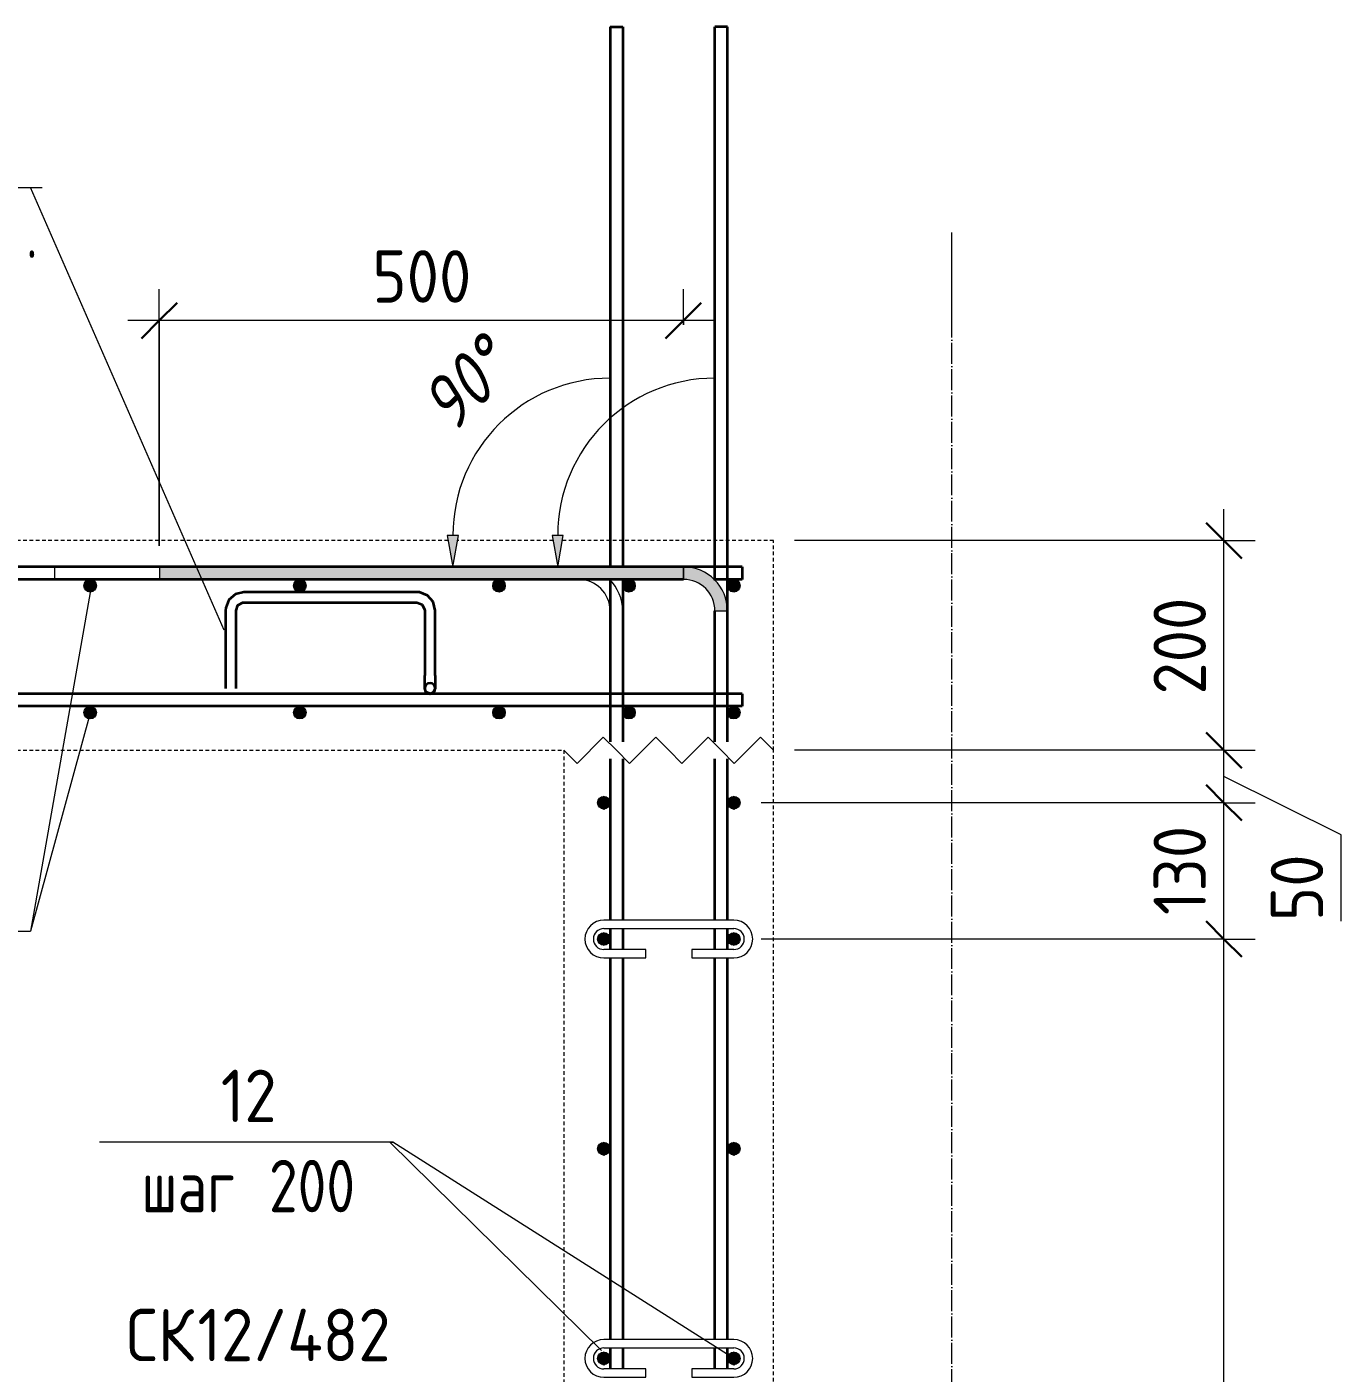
# Model space of a CAD drawing. Header units: millimetres. Extents: x -35194 to -15704, y -2621 to 78616.
# Drawn here: x -19954 to -18700, y -864 to 420 of the extents above; entities that cross this region are included whole.
import ezdxf

# ---------------------------------------------------------------- set-up
doc = ezdxf.new("R2010")
doc.units = ezdxf.units.MM
doc.linetypes.add('01 Штриховая _4 мм_', pattern=[6, 3.5, -2.5])
doc.linetypes.add('02 Штрихпунктирная _20 мм_', pattern=[25, 20, -2.5, 0, -2.5])
for name, color, linetype, lineweight in [('AA_Dim', 7, 'Continuous', 9), ('AA_Dim-20', 7, 'Continuous', 9), ('AA_Oformlenie', 7, 'Continuous', 9), ('AA_Vinoska', 7, 'Continuous', 9), ('KR_Armatura', 7, 'Continuous', 20), ('KR_Armatura_Tonkie', 7, 'Continuous', 20), ('Оси', 7, 'Continuous', 9)]:
    doc.layers.add(name, color=color, linetype=linetype, lineweight=lineweight)
doc.layers.add('AF_Perekritie_Опалубка', color=7, linetype='Continuous', lineweight=60, true_color=0x006a35)
doc.layers.add('AF_Stena_Опалубка', color=7, linetype='Continuous', lineweight=20, true_color=0x0063c6)
doc.styles.add('ISOCPEUR_1', font='isocpeur.TTF', dxfattribs={"width": 0.9, "height": 50})
doc.styles.add('ISOCPEUR_2', font='isocpeur.TTF', dxfattribs={"width": 0.8, "height": 50})
doc.styles.add('ISOCPEUR_I', font='isocpeui.ttf', dxfattribs={"width": 0.85, "height": 50})
doc.dimstyles.new('00_Точн_3_знака__прозр_', dxfattribs={"dimscale": 304.8, "dimtxt": 50.137748, "dimasz": 0.111549, "dimexe": 0.098425, "dimexo": 0.065617, "dimgap": 0.006562, "dimtad": 1, "dimdec": 3, "dimrnd": 0.001, "dimdsep": 46, "dimtxsty": 'ISOCPEUR_1', "dimblk1": 'OBLIQUE', "dimblk2": 'OBLIQUE', "dimsah": 1, "dimcen": 0.09, "dimdle": 0.098425, "dimazin": 0, "dimtfac": 1, "dimtdec": 4, "dimtix": 1, "dimtmove": 0, "dimatfit": 3, "dimfxl": 1, "dimtvp": 1, "dimtolj": 1, "dimtzin": 0, "dimlwd": 18, "dimlwe": 18, "dimarcsym": 2})
doc.dimstyles.new('00_Точн_3_знака__прозр__1', dxfattribs={"dimscale": 304.8, "dimtxt": 50.137748, "dimasz": 0.111549, "dimexe": 0.098425, "dimexo": 0.065617, "dimgap": 0.006562, "dimtad": 1, "dimdec": 3, "dimrnd": 0.001, "dimdsep": 46, "dimtxsty": 'ISOCPEUR_1', "dimblk1": 'OBLIQUE', "dimblk2": 'OBLIQUE', "dimsah": 1, "dimcen": 0.09, "dimdle": 0.098425, "dimazin": 0, "dimtfac": 1, "dimtdec": 4, "dimtix": 1, "dimtmove": 1, "dimatfit": 3, "dimfxl": 1, "dimtvp": 1, "dimtolj": 1, "dimtzin": 0, "dimlwd": 18, "dimlwe": 18, "dimarcsym": 2})

# ---------------------------------------------------------------- blocks, each defined once
blk = doc.blocks.new('261_Лягушка _НесАрм_РабПлоск_ - 10 А240-3858673-Б-Б Арм')
at = {"layer": 'KR_Armatura', "lineweight": 35}
for start, end in [(90, 270), (270, 90)]:
    blk.add_arc((-76662.8, -211), 5, start, end, dxfattribs=at)
at = {"layer": 'KR_Armatura_Tonkie', "lineweight": 35}
for p, q in [((-76675.3, -119), (-76840.3, -119)), ((-76857.8, -136.5), (-76857.8, -198.5)), ((-76847.8, -198.5), (-76847.8, -136.5)), ((-76840.3, -129), (-76675.3, -129)), ((-76667.8, -136.5), (-76667.8, -198.5)), ((-76657.8, -198.5), (-76657.8, -136.5))]:
    blk.add_line(p, q, dxfattribs=at)
at = {"layer": 'KR_Armatura_Tonkie', "lineweight": 35, "flags": 128}
for points in [[(-76840.3, -119), (-76848.4, -120.9), (-76854.6, -126.3), (-76857.7, -134), (-76857.8, -136.5)], [(-76657.8, -136.5), (-76659.8, -128.5), (-76665.2, -122.3), (-76672.8, -119.2), (-76675.3, -119)], [(-76847.8, -136.5), (-76846, -131.5), (-76841.2, -129.1), (-76840.3, -129)], [(-76675.3, -129), (-76670.4, -130.9), (-76667.9, -135.6), (-76667.8, -136.5)], [(-76857.8, -198.5), (-76857.8, -205.2), (-76857.8, -209.8), (-76857.8, -211)], [(-76847.8, -211), (-76847.8, -209.1), (-76847.8, -203.9), (-76847.8, -198.5)], [(-76667.8, -211), (-76667.8, -209.1), (-76667.8, -203.9), (-76667.8, -198.5)], [(-76657.8, -198.5), (-76657.8, -205.2), (-76657.8, -209.8), (-76657.8, -211)], [(-76662.8, -216), (-76666.7, -214.1), (-76667.8, -211)], [(-76657.8, -211), (-76659.7, -214.9), (-76662.8, -216)]]:
    blk.add_lwpolyline(points, dxfattribs=at)
blk = doc.blocks.new('079_Обозначение загиба стержня _ЭлУзла_ - Сплошные линии-3772940-Б-Б Арм')
at = {"layer": 'AA_Oformlenie'}
blk.add_hatch(color=256, dxfattribs=at).paths.add_polyline_path([(-76641, -95), (-76635.7, -65), (-76646.3, -65)])
for p, q in [((-76646.3, -65), (-76641, -95)), ((-76635.7, -65), (-76646.3, -65)), ((-76641, -95), (-76635.7, -65)), ((-76521, -95), (-77021, -95)), ((-77021, -95), (-77021, -107)), ((-77021, -107), (-76521, -107))]:
    blk.add_line(p, q, dxfattribs=at)
for centre, radius, start, end in [((-76491, -65), 150, 90, 179.9951), ((-76521, -137), 30, 360, 90), ((-76521, -137), 42, 360, 45.7451)]:
    blk.add_arc(centre, radius, start, end, dxfattribs=at)
blk = doc.blocks.new('079_Обозначение загиба стержня _ЭлУзла_ - Сплошные линии-3772954-Б-Б Арм')
at = {"layer": 'AA_Oformlenie'}
for points in [[(-76541, -95), (-76535.7, -65), (-76546.3, -65)], [(-76421, -107), (-76421, -95), (-76921, -95), (-76921, -107)], [(-76379, -137), (-76380.4, -126.1), (-76384.6, -116), (-76391.3, -107.3), (-76400, -100.6), (-76410.1, -96.4), (-76421, -95), (-76421, -107), (-76413.2, -108), (-76406, -111), (-76399.8, -115.8), (-76395, -122), (-76392, -129.2), (-76391, -137)]]:
    blk.add_hatch(color=256, dxfattribs=at).paths.add_polyline_path(points)
for p, q in [((-76546.3, -65), (-76541, -95)), ((-76535.7, -65), (-76546.3, -65)), ((-76541, -95), (-76535.7, -65)), ((-76421, -95), (-76921, -95)), ((-76921, -95), (-76921, -107)), ((-76921, -95), (-76921, -107)), ((-76421, -95), (-76921, -95)), ((-76421, -95), (-76421, -107)), ((-76421, -107), (-76421, -95)), ((-76921, -107), (-76421, -107)), ((-76921, -107), (-76421, -107)), ((-76391, -137), (-76379, -137))]:
    blk.add_line(p, q, dxfattribs=at)
for centre, radius, start, end in [((-76391, -65), 150, 90, 179.9951), ((-76421, -137), 42, 360, 90), ((-76421, -137), 42, 360, 90), ((-76421, -137), 30, 360, 90), ((-76421, -137), 30, 360, 90)]:
    blk.add_arc(centre, radius, start, end, dxfattribs=at)
blk = doc.blocks.new('079_Шпилька _ЭлУзла_ - d8 А240-3872181-Б-Б Арм')
at = {"layer": 'AA_Oformlenie'}
for p, q in [((-77863, -832), (-77987, -832)), ((-77987, -840), (-77863, -840)), ((-77947, -860), (-77987, -860)), ((-77947, -868), (-77947, -860)), ((-77863, -860), (-77903, -860)), ((-77903, -860), (-77903, -868)), ((-77987, -868), (-77947, -868)), ((-77903, -868), (-77863, -868))]:
    blk.add_line(p, q, dxfattribs=at)
for centre, radius, start, end in [((-77987, -850), 18, 90, 270), ((-77863, -850), 18, 270, 90), ((-77987, -850), 10, 90, 270), ((-77863, -850), 10, 270, 90)]:
    blk.add_arc(centre, radius, start, end, dxfattribs=at)
blk = doc.blocks.new('Последовательность узлов - 3мм масшт20 маскировка-904226-Б-Б Арм')
at = {"layer": 'AA_Oformlenie'}
for p, q in [((-76522.5, -282.5), (-76497.5, -257.5)), ((-76485, -270), (-76497.5, -257.5)), ((-76472.5, -282.5), (-76447.5, -257.5)), ((-76435, -270), (-76447.5, -257.5)), ((-76422.5, -282.5), (-76397.5, -257.5)), ((-76385, -270), (-76397.5, -257.5)), ((-76372.5, -282.5), (-76347.5, -257.5)), ((-76335, -270), (-76347.5, -257.5)), ((-76535, -270), (-76522.5, -282.5)), ((-76485, -270), (-76472.5, -282.5)), ((-76435, -270), (-76422.5, -282.5)), ((-76385, -270), (-76372.5, -282.5))]:
    blk.add_line(p, q, dxfattribs=at)
blk = doc.blocks.new('DIMBLOCK95-Б-Б Арм')
at = {"layer": 'AA_Dim-20', "color": 30, "lineweight": 30, "true_color": 0xff8000, "transparency": 16777216}
for p, q in [((-18811.9, -320), (-18828.9, -303)), ((-18811.9, -320), (-18794.9, -337)), ((-18811.9, -450), (-18828.9, -433)), ((-18811.9, -450), (-18794.9, -467)), ((-18811.9, -1650), (-18828.9, -1633)), ((-18811.9, -1650), (-18794.9, -1667))]:
    blk.add_line(p, q, dxfattribs=at)
at = {"layer": 'AA_Dim-20', "color": 30, "lineweight": 18, "true_color": 0xff8000, "transparency": 16777216}
for p, q in [((-18811.9, -320), (-19253.4, -320)), ((-18811.9, -320), (-18781.9, -320)), ((-18811.9, -450), (-19253.4, -450)), ((-18811.9, -1650), (-18811.9, -450)), ((-18811.9, -450), (-18781.9, -450)), ((-18811.9, -1650), (-19253.4, -1650)), ((-18811.9, -1650), (-18781.9, -1650))]:
    blk.add_line(p, q, dxfattribs=at)
at = {"layer": 'AA_Dim-20', "color": 0, "lineweight": 18, "transparency": 16777216, "insert": (-18879, -1201.4), "char_height": 50, "width": 363.262, "attachment_point": 1, "rotation": 90, "line_spacing_factor": 1.135194, "style": 'ISOCPEUR_1'}
blk.add_mtext('6х200=1200', dxfattribs=at)
blk = doc.blocks.new('_None')
blk = doc.blocks.new('DIMBLOCK96-Б-Б Арм')
at = {"layer": 'AA_Dim-20', "color": 30, "lineweight": 30, "true_color": 0xff8000, "transparency": 16777216}
for p, q in [((-18811.9, -270), (-18828.9, -253)), ((-18811.9, -270), (-18794.9, -287)), ((-18811.9, -320), (-18828.9, -303)), ((-18811.9, -320), (-18794.9, -337)), ((-18811.9, -450), (-18828.9, -433)), ((-18811.9, -450), (-18794.9, -467))]:
    blk.add_line(p, q, dxfattribs=at)
at = {"layer": 'AA_Dim-20', "color": 30, "lineweight": 18, "true_color": 0xff8000, "transparency": 16777216}
for p, q in [((-18811.9, -270), (-19221.4, -270)), ((-18811.9, -270), (-18781.9, -270)), ((-18811.9, -320), (-19253.4, -320)), ((-18811.9, -450), (-18811.9, -320)), ((-18811.9, -320), (-18781.9, -320)), ((-18811.9, -450), (-19253.4, -450)), ((-18811.9, -450), (-18781.9, -450))]:
    blk.add_line(p, q, dxfattribs=at)
at = {"layer": 'AA_Dim-20', "color": 0, "lineweight": 18, "transparency": 16777216, "insert": (-18879, -427.1), "char_height": 50, "width": 101.032, "attachment_point": 1, "rotation": 90, "line_spacing_factor": 1.135194, "style": 'ISOCPEUR_1'}
blk.add_mtext('130', dxfattribs=at)
blk = doc.blocks.new('DIMBLOCK97-Б-Б Арм')
at = {"layer": 'AA_Dim-20', "color": 30, "lineweight": 30, "true_color": 0xff8000, "transparency": 16777216}
for p, q in [((-18811.9, -70), (-18828.9, -53)), ((-18811.9, -70), (-18794.9, -87)), ((-18811.9, -270), (-18828.9, -253)), ((-18811.9, -270), (-18794.9, -287)), ((-18811.9, -320), (-18828.9, -303)), ((-18811.9, -320), (-18794.9, -337))]:
    blk.add_line(p, q, dxfattribs=at)
at = {"layer": 'AA_Dim-20', "color": 30, "lineweight": 18, "true_color": 0xff8000, "transparency": 16777216}
for p, q in [((-18811.9, -70), (-19221.4, -70)), ((-18811.9, -70), (-18781.9, -70)), ((-18811.9, -270), (-19221.4, -270)), ((-18811.9, -320), (-18811.9, -270)), ((-18811.9, -270), (-18781.9, -270)), ((-18700.1, -350.5), (-18811.9, -295)), ((-18811.9, -320), (-19253.4, -320)), ((-18811.9, -320), (-18781.9, -320)), ((-18700.1, -432.9), (-18700.1, -350.5))]:
    blk.add_line(p, q, dxfattribs=at)
at = {"layer": 'AA_Dim-20', "color": 0, "lineweight": 18, "transparency": 16777216, "insert": (-18767.2, -432.9), "char_height": 50, "width": 74.923, "attachment_point": 1, "rotation": 90, "line_spacing_factor": 1.135194, "style": 'ISOCPEUR_1'}
blk.add_mtext('50', dxfattribs=at)
blk = doc.blocks.new('DIMBLOCK98-Б-Б Арм')
at = {"layer": 'AA_Dim-20', "color": 30, "lineweight": 18, "true_color": 0xff8000, "transparency": 16777216}
for p, q in [((-18811.9, -270), (-18811.9, -40)), ((-18811.9, -70), (-19221.4, -70)), ((-18811.9, -70), (-18781.9, -70)), ((-18811.9, -270), (-19221.4, -270)), ((-18811.9, -270), (-18781.9, -270))]:
    blk.add_line(p, q, dxfattribs=at)
at = {"layer": 'AA_Dim-20', "color": 30, "lineweight": 30, "true_color": 0xff8000, "transparency": 16777216}
for p, q in [((-18811.9, -70), (-18828.9, -53)), ((-18811.9, -70), (-18794.9, -87)), ((-18811.9, -270), (-18828.9, -253)), ((-18811.9, -270), (-18794.9, -287))]:
    blk.add_line(p, q, dxfattribs=at)
at = {"layer": 'AA_Dim-20', "color": 0, "lineweight": 18, "transparency": 16777216, "insert": (-18879, -216.8), "char_height": 50, "width": 112.384, "attachment_point": 1, "rotation": 90, "line_spacing_factor": 1.135194, "style": 'ISOCPEUR_1'}
blk.add_mtext('200', dxfattribs=at)
blk = doc.blocks.new('DIMBLOCK102-Б-Б Арм')
at = {"layer": 'AA_Dim-20', "color": 30, "lineweight": 18, "true_color": 0xff8000, "transparency": 16777216}
for p, q in [((-19827.4, -75), (-19827.4, 169.9)), ((-19327.4, 135.8), (-19327.4, 169.9)), ((-19297.4, 139.9), (-19857.4, 139.9)), ((-19827.4, 139.9), (-19827.4, -75)), ((-19327.4, 139.9), (-19327.4, 135.8))]:
    blk.add_line(p, q, dxfattribs=at)
at = {"layer": 'AA_Dim-20', "color": 30, "lineweight": 30, "true_color": 0xff8000, "transparency": 16777216}
for p, q in [((-19827.4, 139.9), (-19810.4, 156.9)), ((-19327.4, 139.9), (-19310.4, 156.9)), ((-19827.4, 139.9), (-19844.4, 122.9)), ((-19327.4, 139.9), (-19344.4, 122.9))]:
    blk.add_line(p, q, dxfattribs=at)
at = {"layer": 'AA_Dim-20', "color": 0, "lineweight": 18, "transparency": 16777216, "insert": (-19624.2, 207), "char_height": 50, "width": 112.384, "attachment_point": 1, "line_spacing_factor": 1.135194, "style": 'ISOCPEUR_1'}
blk.add_mtext('500', dxfattribs=at)
blk = doc.blocks.new('_Oblique')
at = {"color": 0, "linetype": 'ByBlock', "lineweight": -2}
blk.add_line((-0.5, -0.5), (0.5, 0.5), dxfattribs=at)
blk = doc.blocks.new('042_М_Арматуры - Диам длина поз _ Комментарий-2260297-Б-Б Арм')
at = {"layer": 'AA_Vinoska'}
blk.add_line((-78458.8, -576), (-78178.8, -576), dxfattribs=at)
blk = doc.blocks.new('042_М_Арматуры - Диам длина поз _ Шаг-2260295-Б-Б Арм')
at = {"layer": 'AA_Vinoska'}
blk.add_line((-78458.8, -871.7), (-78178.8, -871.7), dxfattribs=at)
blk = doc.blocks.new('042_М_Арматуры - Диам длина поз _ Комментарий полка 25-3827468-Б-Б Арм')
at = {"layer": 'AA_Vinoska'}
blk.add_line((-77532.9, 266.7), (-77032.9, 266.7), dxfattribs=at)

msp = doc.modelspace()

# ---------------------------------------------------------------- hatches: boundary and pattern name
at = {"layer": 'KR_Armatura'}
h = msp.add_hatch(color=256, dxfattribs=at)
edge = h.paths.add_edge_path()
edge.add_arc((-19893.3727, -113), 6, 0, 360)
for points in [[(-19896.3727, -118.1962), (-19890.3727, -118.1962), (-19887.3727, -113), (-19890.3727, -107.8038), (-19896.3727, -107.8038), (-19899.3727, -113)], [(-19696.3727, -118.1962), (-19690.3727, -118.1962), (-19687.3727, -113), (-19690.3727, -107.8038), (-19696.3727, -107.8038), (-19699.3727, -113)], [(-19506.3727, -118.1962), (-19500.3727, -118.1962), (-19497.3727, -113), (-19500.3727, -107.8038), (-19506.3727, -107.8038), (-19509.3727, -113)], [(-19382.385, -118.1962), (-19376.385, -118.1962), (-19373.385, -113), (-19376.385, -107.8038), (-19382.385, -107.8038), (-19385.385, -113)], [(-19282.385, -118.1962), (-19276.385, -118.1962), (-19273.385, -113), (-19276.385, -107.8038), (-19282.385, -107.8038), (-19285.385, -113)], [(-19896.3727, -239.1962), (-19890.3727, -239.1962), (-19887.3727, -234), (-19890.3727, -228.8038), (-19896.3727, -228.8038), (-19899.3727, -234)], [(-19696.3727, -239.1962), (-19690.3727, -239.1962), (-19687.3727, -234), (-19690.3727, -228.8038), (-19696.3727, -228.8038), (-19699.3727, -234)], [(-19506.3727, -239.1962), (-19500.3727, -239.1962), (-19497.3727, -234), (-19500.3727, -228.8038), (-19506.3727, -228.8038), (-19509.3727, -234)], [(-19382.385, -239.1962), (-19376.385, -239.1962), (-19373.385, -234), (-19376.385, -228.8038), (-19382.385, -228.8038), (-19385.385, -234)], [(-19282.385, -239.1962), (-19276.385, -239.1962), (-19273.385, -234), (-19276.385, -228.8038), (-19282.385, -228.8038), (-19285.385, -234)]]:
    msp.add_hatch(color=256, dxfattribs=at).paths.add_polyline_path(points)
h = msp.add_hatch(color=256, dxfattribs=at)
edge = h.paths.add_edge_path()
edge.add_arc((-19693.3727, -113), 6, 0, 360)
h = msp.add_hatch(color=256, dxfattribs=at)
edge = h.paths.add_edge_path()
edge.add_arc((-19503.3727, -113), 6, 0, 360)
h = msp.add_hatch(color=256, dxfattribs=at)
edge = h.paths.add_edge_path()
edge.add_arc((-19379.385, -113), 6, 0, 360)
h = msp.add_hatch(color=256, dxfattribs=at)
edge = h.paths.add_edge_path()
edge.add_arc((-19279.385, -113), 6, 0, 360)
h = msp.add_hatch(color=256, dxfattribs=at)
edge = h.paths.add_edge_path()
edge.add_arc((-19893.3727, -234), 6, 0, 360)
h = msp.add_hatch(color=256, dxfattribs=at)
edge = h.paths.add_edge_path()
edge.add_arc((-19693.3727, -234), 6, 0, 360)
h = msp.add_hatch(color=256, dxfattribs=at)
edge = h.paths.add_edge_path()
edge.add_arc((-19503.3727, -234), 6, 0, 360)
h = msp.add_hatch(color=256, dxfattribs=at)
edge = h.paths.add_edge_path()
edge.add_arc((-19379.385, -234), 6, 0, 360)
h = msp.add_hatch(color=256, dxfattribs=at)
edge = h.paths.add_edge_path()
edge.add_arc((-19279.385, -234), 6, 0, 360)
at = {"layer": 'KR_Armatura', "lineweight": 9}
h = msp.add_hatch(color=256, dxfattribs=at)
edge = h.paths.add_edge_path()
edge.add_arc((-19403.385, -320), 6, 0, 360)
for points in [[(-19403.385, -326), (-19398.1889, -323), (-19398.1889, -317), (-19403.385, -314), (-19408.5812, -317), (-19408.5812, -323)], [(-19279.385, -326), (-19274.1889, -323), (-19274.1889, -317), (-19279.385, -314), (-19284.5812, -317), (-19284.5812, -323)], [(-19403.385, -456), (-19398.1889, -453), (-19398.1889, -447), (-19403.385, -444), (-19408.5812, -447), (-19408.5812, -453)], [(-19279.385, -456), (-19274.1889, -453), (-19274.1889, -447), (-19279.385, -444), (-19284.5812, -447), (-19284.5812, -453)], [(-19403.385, -656), (-19398.1889, -653), (-19398.1889, -647), (-19403.385, -644), (-19408.5812, -647), (-19408.5812, -653)], [(-19279.385, -656), (-19274.1889, -653), (-19274.1889, -647), (-19279.385, -644), (-19284.5812, -647), (-19284.5812, -653)], [(-19403.385, -856), (-19398.1889, -853), (-19398.1889, -847), (-19403.385, -844), (-19408.5812, -847), (-19408.5812, -853)], [(-19279.385, -856), (-19274.1889, -853), (-19274.1889, -847), (-19279.385, -844), (-19284.5812, -847), (-19284.5812, -853)]]:
    msp.add_hatch(color=256, dxfattribs=at).paths.add_polyline_path(points)
h = msp.add_hatch(color=256, dxfattribs=at)
edge = h.paths.add_edge_path()
edge.add_arc((-19279.385, -320), 6, 0, 360)
h = msp.add_hatch(color=256, dxfattribs=at)
edge = h.paths.add_edge_path()
edge.add_arc((-19403.385, -450), 6, 0, 360)
h = msp.add_hatch(color=256, dxfattribs=at)
edge = h.paths.add_edge_path()
edge.add_arc((-19279.385, -450), 6, 0, 360)
h = msp.add_hatch(color=256, dxfattribs=at)
edge = h.paths.add_edge_path()
edge.add_arc((-19403.385, -650), 6, 0, 360)
h = msp.add_hatch(color=256, dxfattribs=at)
edge = h.paths.add_edge_path()
edge.add_arc((-19279.385, -650), 6, 0, 360)
h = msp.add_hatch(color=256, dxfattribs=at)
edge = h.paths.add_edge_path()
edge.add_arc((-19403.385, -850), 6, 0, 360)
h = msp.add_hatch(color=256, dxfattribs=at)
edge = h.paths.add_edge_path()
edge.add_arc((-19279.385, -850), 6, 0, 360)

# ---------------------------------------------------------------- linework, layer by layer
at = {"layer": 'AA_Vinoska'}
for p, q in [((-19950.3576, 266.7493), (-19939.3069, 266.7493)), ((-19765.5484, -155.2678), (-19950.3576, 266.7493)), ((-19892.3791, -114.1689), (-19950.4036, -442.3812)), ((-19893.267, -234.5898), (-19950.3576, -442.3812)), ((-19950.4036, -442.3812), (-19950.3576, -442.3812)), ((-19607.5379, -643.6312), (-19604.5981, -643.6312)), ((-19405.6197, -842.6096), (-19607.5379, -643.6312)), ((-19279.385, -850), (-19604.5981, -643.6312))]:
    msp.add_line(p, q, dxfattribs=at)
at = {"layer": 'AF_Perekritie_Опалубка', "linetype": '01 Штриховая _4 мм_', "lineweight": 20}
for p, q in [((-19551.7932, -70), (-20620.9768, -70)), ((-19451.7932, -70), (-19542.9768, -70)), ((-19241.385, -70), (-19442.9768, -70)), ((-19241.385, -270), (-19241.385, -70)), ((-20731.385, -270), (-19441.385, -270))]:
    msp.add_line(p, q, dxfattribs=at)
at = {"layer": 'AF_Stena_Опалубка', "linetype": '01 Штриховая _4 мм_'}
for p, q in [((-19441.385, -270), (-19441.385, -1700)), ((-19241.385, -1700), (-19241.385, -270))]:
    msp.add_line(p, q, dxfattribs=at)
at = {"layer": 'KR_Armatura'}
for p, q in [((-19896.3727, -107.8038), (-19899.3727, -113)), ((-19899.3727, -113), (-19896.3727, -118.1962)), ((-19890.3727, -107.8038), (-19896.3727, -107.8038)), ((-19887.3727, -113), (-19890.3727, -107.8038)), ((-19890.3727, -118.1962), (-19887.3727, -113)), ((-19696.3727, -107.8038), (-19699.3727, -113)), ((-19699.3727, -113), (-19696.3727, -118.1962)), ((-19690.3727, -107.8038), (-19696.3727, -107.8038)), ((-19687.3727, -113), (-19690.3727, -107.8038)), ((-19690.3727, -118.1962), (-19687.3727, -113)), ((-19506.3727, -107.8038), (-19509.3727, -113)), ((-19509.3727, -113), (-19506.3727, -118.1962)), ((-19500.3727, -107.8038), (-19506.3727, -107.8038)), ((-19497.3727, -113), (-19500.3727, -107.8038)), ((-19500.3727, -118.1962), (-19497.3727, -113)), ((-19382.385, -107.8038), (-19385.385, -113)), ((-19385.385, -113), (-19382.385, -118.1962)), ((-19376.385, -107.8038), (-19382.385, -107.8038)), ((-19373.385, -113), (-19376.385, -107.8038)), ((-19376.385, -118.1962), (-19373.385, -113)), ((-19282.385, -107.8038), (-19285.385, -113)), ((-19285.385, -113), (-19282.385, -118.1962)), ((-19276.385, -107.8038), (-19282.385, -107.8038)), ((-19273.385, -113), (-19276.385, -107.8038)), ((-19276.385, -118.1962), (-19273.385, -113)), ((-19896.3727, -118.1962), (-19890.3727, -118.1962)), ((-19696.3727, -118.1962), (-19690.3727, -118.1962)), ((-19506.3727, -118.1962), (-19500.3727, -118.1962)), ((-19382.385, -118.1962), (-19376.385, -118.1962)), ((-19282.385, -118.1962), (-19276.385, -118.1962)), ((-19896.3727, -228.8038), (-19899.3727, -234)), ((-19890.3727, -228.8038), (-19896.3727, -228.8038)), ((-19887.3727, -234), (-19890.3727, -228.8038)), ((-19696.3727, -228.8038), (-19699.3727, -234)), ((-19690.3727, -228.8038), (-19696.3727, -228.8038)), ((-19687.3727, -234), (-19690.3727, -228.8038)), ((-19506.3727, -228.8038), (-19509.3727, -234)), ((-19500.3727, -228.8038), (-19506.3727, -228.8038)), ((-19497.3727, -234), (-19500.3727, -228.8038)), ((-19382.385, -228.8038), (-19385.385, -234)), ((-19376.385, -228.8038), (-19382.385, -228.8038)), ((-19373.385, -234), (-19376.385, -228.8038)), ((-19282.385, -228.8038), (-19285.385, -234)), ((-19276.385, -228.8038), (-19282.385, -228.8038)), ((-19273.385, -234), (-19276.385, -228.8038)), ((-19899.3727, -234), (-19896.3727, -239.1962)), ((-19896.3727, -239.1962), (-19890.3727, -239.1962)), ((-19890.3727, -239.1962), (-19887.3727, -234)), ((-19699.3727, -234), (-19696.3727, -239.1962)), ((-19696.3727, -239.1962), (-19690.3727, -239.1962)), ((-19690.3727, -239.1962), (-19687.3727, -234)), ((-19509.3727, -234), (-19506.3727, -239.1962)), ((-19506.3727, -239.1962), (-19500.3727, -239.1962)), ((-19500.3727, -239.1962), (-19497.3727, -234)), ((-19385.385, -234), (-19382.385, -239.1962)), ((-19382.385, -239.1962), (-19376.385, -239.1962)), ((-19376.385, -239.1962), (-19373.385, -234)), ((-19285.385, -234), (-19282.385, -239.1962)), ((-19282.385, -239.1962), (-19276.385, -239.1962)), ((-19276.385, -239.1962), (-19273.385, -234))]:
    msp.add_line(p, q, dxfattribs=at)
at = {"layer": 'KR_Armatura', "lineweight": 9}
for p, q in [((-19403.385, -314), (-19408.5812, -317)), ((-19408.5812, -317), (-19408.5812, -323)), ((-19398.1889, -317), (-19403.385, -314)), ((-19398.1889, -323), (-19398.1889, -317)), ((-19279.385, -314), (-19284.5812, -317)), ((-19284.5812, -317), (-19284.5812, -323)), ((-19274.1889, -317), (-19279.385, -314)), ((-19274.1889, -323), (-19274.1889, -317)), ((-19408.5812, -323), (-19403.385, -326)), ((-19403.385, -326), (-19398.1889, -323)), ((-19284.5812, -323), (-19279.385, -326)), ((-19279.385, -326), (-19274.1889, -323)), ((-19403.385, -444), (-19408.5812, -447)), ((-19408.5812, -447), (-19408.5812, -453)), ((-19398.1889, -447), (-19403.385, -444)), ((-19398.1889, -453), (-19398.1889, -447)), ((-19279.385, -444), (-19284.5812, -447)), ((-19284.5812, -447), (-19284.5812, -453)), ((-19274.1889, -447), (-19279.385, -444)), ((-19274.1889, -453), (-19274.1889, -447)), ((-19408.5812, -453), (-19403.385, -456)), ((-19403.385, -456), (-19398.1889, -453)), ((-19284.5812, -453), (-19279.385, -456)), ((-19279.385, -456), (-19274.1889, -453)), ((-19403.385, -644), (-19408.5812, -647)), ((-19408.5812, -647), (-19408.5812, -653)), ((-19408.5812, -653), (-19403.385, -656)), ((-19398.1889, -647), (-19403.385, -644)), ((-19403.385, -656), (-19398.1889, -653)), ((-19398.1889, -653), (-19398.1889, -647)), ((-19279.385, -644), (-19284.5812, -647)), ((-19284.5812, -647), (-19284.5812, -653)), ((-19284.5812, -653), (-19279.385, -656)), ((-19274.1889, -647), (-19279.385, -644)), ((-19279.385, -656), (-19274.1889, -653)), ((-19274.1889, -653), (-19274.1889, -647)), ((-19403.385, -844), (-19408.5812, -847)), ((-19408.5812, -847), (-19408.5812, -853)), ((-19398.1889, -847), (-19403.385, -844)), ((-19398.1889, -853), (-19398.1889, -847)), ((-19279.385, -844), (-19284.5812, -847)), ((-19284.5812, -847), (-19284.5812, -853)), ((-19274.1889, -847), (-19279.385, -844)), ((-19274.1889, -853), (-19274.1889, -847)), ((-19408.5812, -853), (-19403.385, -856)), ((-19403.385, -856), (-19398.1889, -853)), ((-19284.5812, -853), (-19279.385, -856)), ((-19279.385, -856), (-19274.1889, -853))]:
    msp.add_line(p, q, dxfattribs=at)
at = {"layer": 'KR_Armatura'}
for centre in [(-19893.3727, -113), (-19693.3727, -113), (-19503.3727, -113), (-19379.385, -113), (-19279.385, -113), (-19893.3727, -234), (-19693.3727, -234), (-19503.3727, -234), (-19379.385, -234), (-19279.385, -234)]:
    msp.add_circle(centre, 6, dxfattribs=at)
at = {"layer": 'KR_Armatura', "lineweight": 9}
for centre in [(-19403.385, -320), (-19279.385, -320), (-19403.385, -450), (-19279.385, -450), (-19403.385, -650), (-19279.385, -650), (-19403.385, -850), (-19279.385, -850)]:
    msp.add_circle(centre, 6, dxfattribs=at)
at = {"layer": 'KR_Armatura_Tonkie', "lineweight": 35}
for p, q in [((-19397.385, 420), (-19397.385, -95)), ((-19397.385, 420), (-19385.385, 420)), ((-19385.385, 420), (-19385.385, -95)), ((-19285.385, 420), (-19297.385, 420)), ((-19297.385, -107.6945), (-19297.385, 420)), ((-19285.385, -262), (-19285.385, 420)), ((-19271.385, -95), (-20901.385, -95)), ((-19271.385, -95), (-19271.385, -107)), ((-19327.385, -107), (-20845.385, -107)), ((-19397.385, -107), (-19397.385, -262)), ((-19385.385, -107), (-19385.385, -262)), ((-19271.385, -107), (-19298.0795, -107)), ((-19297.385, -262), (-19297.385, -137)), ((-19271.385, -216), (-20901.385, -216)), ((-19271.385, -216), (-19271.385, -228)), ((-19271.385, -228), (-20901.385, -228)), ((-19397.385, -278), (-19397.385, -432)), ((-19385.385, -278), (-19385.385, -432)), ((-19297.385, -432), (-19297.385, -278)), ((-19285.385, -432), (-19285.385, -278)), ((-19397.385, -440), (-19397.385, -460)), ((-19385.385, -440), (-19385.385, -460)), ((-19297.385, -460), (-19297.385, -440)), ((-19285.385, -460), (-19285.385, -440)), ((-19397.385, -468), (-19397.385, -832)), ((-19385.385, -468), (-19385.385, -832)), ((-19297.385, -832), (-19297.385, -468)), ((-19285.385, -832), (-19285.385, -468)), ((-19397.385, -840), (-19397.385, -860)), ((-19385.385, -840), (-19385.385, -860)), ((-19297.385, -860), (-19297.385, -840)), ((-19285.385, -860), (-19285.385, -840))]:
    msp.add_line(p, q, dxfattribs=at)
at = {"layer": 'Оси'}
msp.add_line((-19071.385, 124.0586), (-19071.385, 224.0586), dxfattribs=at)
at = {"layer": 'Оси', "linetype": '02 Штрихпунктирная _20 мм_'}
msp.add_line((-19071.385, -2210.4782), (-19071.385, 124.0586), dxfattribs=at)

# ---------------------------------------------------------------- block references
at = {"layer": 'AA_Oformlenie'}
for name, p in [('079_Обозначение загиба стержня _ЭлУзла_ - Сплошные линии-3772940-Б-Б Арм', (57093.615, 0)), ('079_Обозначение загиба стержня _ЭлУзла_ - Сплошные линии-3772954-Б-Б Арм', (57093.615, 0)), ('Последовательность узлов - 3мм масшт20 маскировка-904226-Б-Б Арм', (57093.615, 0)), ('079_Шпилька _ЭлУзла_ - d8 А240-3872181-Б-Б Арм', (58583.615, 400)), ('079_Шпилька _ЭлУзла_ - d8 А240-3872181-Б-Б Арм', (58583.615, 0))]:
    msp.add_blockref(name, p, dxfattribs=at)
at = {"layer": 'AA_Vinoska'}
for name, p in [('042_М_Арматуры - Диам длина поз _ Комментарий полка 25-3827468-Б-Б Арм', (57093.615, 0)), ('042_М_Арматуры - Диам длина поз _ Шаг-2260295-Б-Б Арм', (58228.4825, 429.3055)), ('042_М_Арматуры - Диам длина поз _ Комментарий-2260297-Б-Б Арм', (58574.242, -67.5849))]:
    msp.add_blockref(name, p, dxfattribs=at)
at = {"layer": 'KR_Armatura_Tonkie', "lineweight": 35}
msp.add_blockref('261_Лягушка _НесАрм_РабПлоск_ - 10 А240-3858673-Б-Б Арм', (57093.615, 0), dxfattribs=at)

# ---------------------------------------------------------------- texts
at = {"layer": 'AA_Vinoska', "char_height": 50, "attachment_point": 1}
for s, insert, width, style in [('\\fISOCPEUR|b0|i0|c204|p34|;\\W.8;.', (-19954.8207, 249.7733), 14.1097, 'ISOCPEUR_2'), ('12', (-19768.7953, -574.6262), 66.379725, 'ISOCPEUR_1'), (' 200', (-19748.257, -660.6072), 133.4008, 'ISOCPEUR_2'), ('шаг', (-19844.5653, -660.6072), 116.7257, 'ISOCPEUR_2'), ('СК', (-19858.8944, -802.6817), 82.253137, 'ISOCPEUR_1'), ('12/482', (-19791.0288, -802.6817), 226.556887, 'ISOCPEUR_1')]:
    msp.add_mtext(s, dxfattribs=dict(at, insert=insert, width=width, style=style))
at = {"layer": 'AA_Vinoska', "insert": (-19582.8938, 66.2824), "char_height": 50, "width": 106.303763, "attachment_point": 1, "rotation": 45, "style": 'ISOCPEUR_I'}
msp.add_mtext('90°', dxfattribs=at)

# ---------------------------------------------------------------- dimensions: what is measured, and where the dimension line sits
at = {"layer": 'AA_Dim', "color": 30, "lineweight": 18, "true_color": 0xff8000}
dim = msp.add_linear_dim(base=(-19827.385, 139.8673), p1=(-19327.385, 115.8257), p2=(-19827.385, -95), dimstyle='00_Точн_3_знака__прозр_', override={"dimpost": '<>', "dimfxl": 542.630152}, dxfattribs=at)
dim.commit()
dim.dimension.update_dxf_attribs({"geometry": 'DIMBLOCK102-Б-Б Арм', "text_midpoint": (-19577.385, 166.8673)})
for base, p1, p2, text, override, picture, middle in [((-18811.8673, -70), (-19241.385, -270), (-19241.385, -70), '200', {"dimpost": '<>', "dimblk1": 'None', "dimblk2": 'None', "dimsah": 1, "dimfxl": 200}, 'DIMBLOCK98-Б-Б Арм', (-18838.8673, -170)), ((-18811.8673, -320), (-19273.385, -450), (-19273.385, -320), '130', {"dimpost": '<>', "dimblk1": 'None', "dimblk2": 'None', "dimsah": 1, "dimfxl": 130}, 'DIMBLOCK96-Б-Б Арм', (-18838.8673, -385)), ((-18811.8673, -450), (-19273.385, -1650), (-19273.385, -450), '6х200=1200', {"dimpost": '<>', "dimblk1": 'None', "dimblk2": 'None', "dimsah": 1, "dimfxl": 1200}, 'DIMBLOCK95-Б-Б Арм', (-18838.8673, -1050))]:
    dim = msp.add_linear_dim(base=base, p1=p1, p2=p2, angle=90, text=text, dimstyle='00_Точн_3_знака__прозр_', override=override, dxfattribs=at)
    dim.commit()
    dim.dimension.update_dxf_attribs({"geometry": picture, "text_midpoint": middle})
dim = msp.add_linear_dim(base=(-18811.8673, -270), p1=(-19273.385, -320), p2=(-19241.385, -270), angle=90, text='50', dimstyle='00_Точн_3_знака__прозр__1', override={"dimpost": '<>', "dimblk1": 'None', "dimblk2": 'None', "dimsah": 1, "dimfxl": 59.363288}, dxfattribs=at)
dim.commit()
dim.dimension.update_dxf_attribs({"geometry": 'DIMBLOCK97-Б-Б Арм', "text_midpoint": (-18733.8983, -395.4645), "dimtype": 160, "text_rotation": 90})

doc.saveas('drawing.dxf')
